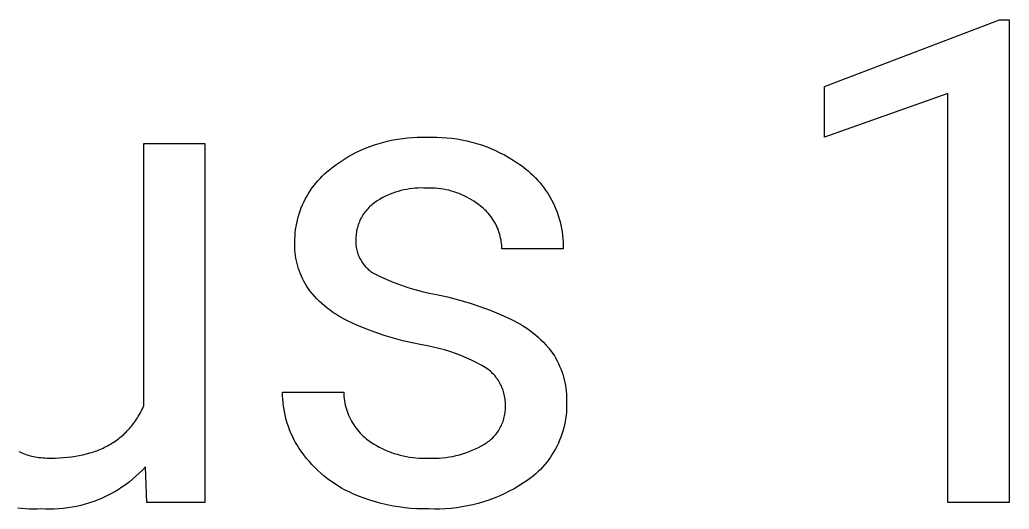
# Model space of a CAD drawing. Header units: millimetres. Extents: x -1283 to 2747, y -259 to 2557.
# Drawn here: x 1770.4 to 1823.7, y -81.7 to -55.3 of the extents above; entities that cross this region are included whole.
import ezdxf

# ---------------------------------------------------------------- set-up
doc = ezdxf.new("R2010")
doc.units = ezdxf.units.MM
doc.header["$MEASUREMENT"] = 0
doc.layers.add('Domyślny', color=7, linetype='Continuous', true_color=0x000000)

msp = doc.modelspace()

# ---------------------------------------------------------------- linework, layer by layer
at = {"layer": 'Domyślny'}
for p, q in [((1813.732, -58.91), (1823.159, -55.318)), ((1823.159, -55.318), (1823.674, -55.318)), ((1823.674, -55.318), (1823.674, -81.318)), ((1813.732, -61.647), (1813.732, -58.91)), ((1820.366, -59.284), (1813.732, -61.647)), ((1820.366, -81.318), (1820.366, -59.284)), ((1790.231, -61.84), (1790.487, -61.785)), ((1790.487, -61.785), (1790.744, -61.74)), ((1790.744, -61.74), (1791.002, -61.702)), ((1791.002, -61.702), (1791.262, -61.674)), ((1791.262, -61.674), (1791.522, -61.654)), ((1791.522, -61.654), (1791.783, -61.643)), ((1791.783, -61.643), (1792.044, -61.64)), ((1792.044, -61.64), (1792.305, -61.647)), ((1792.305, -61.647), (1792.576, -61.639)), ((1792.576, -61.639), (1792.847, -61.64)), ((1792.847, -61.64), (1793.118, -61.651)), ((1793.118, -61.651), (1793.388, -61.67)), ((1793.388, -61.67), (1793.657, -61.699)), ((1793.657, -61.699), (1793.926, -61.737)), ((1793.926, -61.737), (1794.193, -61.783)), ((1794.193, -61.783), (1794.458, -61.839)), ((1777.062, -76.093), (1777.062, -61.989)), ((1777.062, -61.989), (1780.353, -61.989)), ((1780.353, -61.989), (1780.353, -81.318)), ((1788.514, -62.455), (1788.75, -62.343)), ((1788.75, -62.343), (1788.99, -62.238)), ((1788.99, -62.238), (1789.232, -62.142)), ((1789.232, -62.142), (1789.478, -62.054)), ((1789.478, -62.054), (1789.727, -61.974)), ((1789.727, -61.974), (1789.978, -61.903)), ((1789.978, -61.903), (1790.231, -61.84)), ((1794.458, -61.839), (1794.721, -61.904)), ((1794.721, -61.904), (1794.982, -61.977)), ((1794.982, -61.977), (1795.24, -62.059)), ((1795.24, -62.059), (1795.495, -62.15)), ((1795.495, -62.15), (1795.748, -62.25)), ((1795.748, -62.25), (1795.996, -62.357)), ((1795.996, -62.357), (1796.241, -62.474)), ((1787.613, -62.981), (1787.832, -62.838)), ((1787.832, -62.838), (1788.055, -62.703)), ((1788.055, -62.703), (1788.283, -62.575)), ((1788.283, -62.575), (1788.514, -62.455)), ((1796.241, -62.474), (1796.482, -62.598)), ((1796.482, -62.598), (1796.718, -62.73)), ((1796.718, -62.73), (1796.95, -62.871)), ((1796.95, -62.871), (1797.177, -63.019)), ((1786.923, -63.504), (1787.055, -63.393)), ((1787.055, -63.393), (1787.191, -63.288)), ((1787.191, -63.288), (1787.399, -63.131)), ((1787.399, -63.131), (1787.613, -62.981)), ((1797.177, -63.019), (1797.399, -63.174)), ((1797.399, -63.174), (1797.616, -63.337)), ((1797.616, -63.337), (1797.757, -63.453)), ((1786.435, -63.989), (1786.55, -63.861)), ((1786.55, -63.861), (1786.67, -63.738)), ((1786.67, -63.738), (1786.795, -63.619)), ((1786.795, -63.619), (1786.923, -63.504)), ((1797.757, -63.453), (1797.895, -63.574)), ((1797.895, -63.574), (1798.029, -63.7)), ((1798.029, -63.7), (1798.158, -63.83)), ((1798.158, -63.83), (1798.283, -63.965)), ((1786.017, -64.536), (1786.115, -64.394)), ((1786.115, -64.394), (1786.217, -64.255)), ((1786.217, -64.255), (1786.323, -64.12)), ((1786.323, -64.12), (1786.435, -63.989)), ((1791.063, -64.482), (1790.911, -64.518)), ((1791.216, -64.451), (1791.063, -64.482)), ((1791.37, -64.425), (1791.216, -64.451)), ((1791.525, -64.405), (1791.37, -64.425)), ((1791.681, -64.39), (1791.525, -64.405)), ((1791.837, -64.38), (1791.681, -64.39)), ((1791.993, -64.376), (1791.837, -64.38)), ((1792.149, -64.377), (1791.993, -64.376)), ((1792.305, -64.383), (1792.149, -64.377)), ((1792.453, -64.381), (1792.305, -64.383)), ((1792.602, -64.383), (1792.453, -64.381)), ((1792.75, -64.39), (1792.602, -64.383)), ((1792.898, -64.402), (1792.75, -64.39)), ((1793.045, -64.42), (1792.898, -64.402)), ((1793.191, -64.442), (1793.045, -64.42)), ((1793.337, -64.47), (1793.191, -64.442)), ((1793.482, -64.502), (1793.337, -64.47)), ((1798.283, -63.965), (1798.403, -64.103)), ((1798.403, -64.103), (1798.518, -64.246)), ((1798.518, -64.246), (1798.628, -64.393)), ((1798.628, -64.393), (1798.734, -64.543)), ((1785.679, -65.135), (1785.756, -64.981)), ((1785.756, -64.981), (1785.838, -64.829)), ((1785.838, -64.829), (1785.925, -64.681)), ((1785.925, -64.681), (1786.017, -64.536)), ((1789.759, -64.991), (1789.625, -65.072)), ((1789.895, -64.915), (1789.759, -64.991)), ((1790.034, -64.843), (1789.895, -64.915)), ((1790.175, -64.777), (1790.034, -64.843)), ((1790.319, -64.715), (1790.175, -64.777)), ((1790.464, -64.658), (1790.319, -64.715)), ((1790.612, -64.607), (1790.464, -64.658)), ((1790.761, -64.56), (1790.612, -64.607)), ((1790.911, -64.518), (1790.761, -64.56)), ((1793.626, -64.54), (1793.482, -64.502)), ((1793.768, -64.582), (1793.626, -64.54)), ((1793.908, -64.629), (1793.768, -64.582)), ((1794.047, -64.681), (1793.908, -64.629)), ((1794.184, -64.738), (1794.047, -64.681)), ((1794.32, -64.799), (1794.184, -64.738)), ((1794.452, -64.865), (1794.32, -64.799)), ((1794.583, -64.935), (1794.452, -64.865)), ((1794.711, -65.01), (1794.583, -64.935)), ((1794.836, -65.09), (1794.711, -65.01)), ((1798.734, -64.543), (1798.834, -64.697)), ((1798.834, -64.697), (1798.928, -64.854)), ((1798.928, -64.854), (1799.018, -65.014)), ((1799.018, -65.014), (1799.102, -65.177)), ((1785.481, -65.611), (1785.541, -65.45)), ((1785.541, -65.45), (1785.607, -65.291)), ((1785.607, -65.291), (1785.679, -65.135)), ((1789.062, -65.554), (1789.008, -65.619)), ((1789.117, -65.491), (1789.062, -65.554)), ((1789.175, -65.43), (1789.117, -65.491)), ((1789.235, -65.371), (1789.175, -65.43)), ((1789.297, -65.315), (1789.235, -65.371)), ((1789.361, -65.26), (1789.297, -65.315)), ((1789.427, -65.207), (1789.361, -65.26)), ((1789.495, -65.157), (1789.427, -65.207)), ((1789.625, -65.072), (1789.495, -65.157)), ((1794.959, -65.173), (1794.836, -65.09)), ((1795.079, -65.261), (1794.959, -65.173)), ((1795.195, -65.352), (1795.079, -65.261)), ((1795.273, -65.414), (1795.195, -65.352)), ((1795.348, -65.478), (1795.273, -65.414)), ((1795.421, -65.544), (1795.348, -65.478)), ((1795.492, -65.613), (1795.421, -65.544)), ((1799.102, -65.177), (1799.18, -65.343)), ((1799.18, -65.343), (1799.252, -65.511)), ((1799.252, -65.511), (1799.319, -65.682)), ((1785.333, -66.106), (1785.377, -65.939)), ((1785.377, -65.939), (1785.426, -65.774)), ((1785.426, -65.774), (1785.481, -65.611)), ((1788.737, -66.044), (1788.701, -66.12)), ((1788.776, -65.969), (1788.737, -66.044)), ((1788.817, -65.896), (1788.776, -65.969)), ((1788.861, -65.825), (1788.817, -65.896)), ((1788.908, -65.755), (1788.861, -65.825)), ((1788.957, -65.686), (1788.908, -65.755)), ((1789.008, -65.619), (1788.957, -65.686)), ((1795.56, -65.685), (1795.492, -65.613)), ((1795.627, -65.758), (1795.56, -65.685)), ((1795.69, -65.834), (1795.627, -65.758)), ((1795.751, -65.912), (1795.69, -65.834)), ((1795.809, -65.992), (1795.751, -65.912)), ((1795.865, -66.073), (1795.809, -65.992)), ((1795.917, -66.157), (1795.865, -66.073)), ((1799.319, -65.682), (1799.38, -65.855)), ((1799.38, -65.855), (1799.434, -66.03)), ((1799.434, -66.03), (1799.483, -66.207)), ((1785.216, -66.784), (1785.237, -66.613)), ((1785.237, -66.613), (1785.263, -66.443)), ((1785.263, -66.443), (1785.295, -66.274)), ((1785.295, -66.274), (1785.333, -66.106)), ((1788.539, -66.597), (1788.522, -66.68)), ((1788.559, -66.516), (1788.539, -66.597)), ((1788.582, -66.435), (1788.559, -66.516)), ((1788.607, -66.354), (1788.582, -66.435)), ((1788.636, -66.275), (1788.607, -66.354)), ((1788.667, -66.197), (1788.636, -66.275)), ((1788.701, -66.12), (1788.667, -66.197)), ((1795.967, -66.242), (1795.917, -66.157)), ((1796.014, -66.329), (1795.967, -66.242)), ((1796.058, -66.418), (1796.014, -66.329)), ((1796.099, -66.508), (1796.058, -66.418)), ((1796.137, -66.599), (1796.099, -66.508)), ((1796.172, -66.691), (1796.137, -66.599)), ((1799.483, -66.207), (1799.526, -66.385)), ((1799.526, -66.385), (1799.563, -66.565)), ((1799.563, -66.565), (1799.593, -66.746)), ((1785.19, -67.299), (1785.193, -67.127)), ((1785.193, -67.127), (1785.202, -66.955)), ((1785.202, -66.955), (1785.216, -66.784)), ((1788.483, -67.014), (1788.48, -67.098)), ((1788.48, -67.098), (1788.48, -67.182)), ((1788.488, -66.93), (1788.483, -67.014)), ((1788.497, -66.846), (1788.488, -66.93)), ((1788.508, -66.763), (1788.497, -66.846)), ((1788.522, -66.68), (1788.508, -66.763)), ((1796.204, -66.785), (1796.172, -66.691)), ((1796.232, -66.88), (1796.204, -66.785)), ((1796.258, -66.975), (1796.232, -66.88)), ((1796.28, -67.072), (1796.258, -66.975)), ((1796.299, -67.169), (1796.28, -67.072)), ((1799.593, -66.746), (1799.617, -66.928)), ((1799.617, -66.928), (1799.635, -67.11)), ((1799.635, -67.11), (1799.647, -67.293)), ((1785.189, -67.444), (1785.19, -67.299)), ((1785.192, -67.588), (1785.189, -67.444)), ((1785.201, -67.732), (1785.192, -67.588)), ((1788.48, -67.182), (1788.478, -67.25)), ((1788.478, -67.25), (1788.478, -67.318)), ((1788.478, -67.318), (1788.481, -67.386)), ((1788.481, -67.386), (1788.486, -67.454)), ((1788.486, -67.454), (1788.493, -67.522)), ((1788.493, -67.522), (1788.503, -67.589)), ((1788.503, -67.589), (1788.515, -67.656)), ((1788.515, -67.656), (1788.529, -67.723)), ((1796.314, -67.266), (1796.299, -67.169)), ((1796.326, -67.364), (1796.314, -67.266)), ((1796.335, -67.463), (1796.326, -67.364)), ((1796.341, -67.561), (1796.335, -67.463)), ((1796.343, -67.66), (1796.341, -67.561)), ((1799.652, -67.66), (1796.343, -67.66)), ((1799.647, -67.293), (1799.653, -67.477)), ((1799.653, -67.477), (1799.652, -67.66)), ((1785.214, -67.876), (1785.201, -67.732)), ((1785.232, -68.019), (1785.214, -67.876)), ((1785.255, -68.162), (1785.232, -68.019)), ((1785.283, -68.304), (1785.255, -68.162)), ((1788.529, -67.723), (1788.546, -67.789)), ((1788.546, -67.789), (1788.565, -67.854)), ((1788.565, -67.854), (1788.586, -67.919)), ((1788.586, -67.919), (1788.609, -67.983)), ((1788.609, -67.983), (1788.635, -68.046)), ((1788.635, -68.046), (1788.662, -68.109)), ((1788.662, -68.109), (1788.692, -68.17)), ((1788.692, -68.17), (1788.724, -68.23)), ((1785.315, -68.444), (1785.283, -68.304)), ((1785.353, -68.584), (1785.315, -68.444)), ((1785.395, -68.722), (1785.353, -68.584)), ((1785.441, -68.859), (1785.395, -68.722)), ((1788.724, -68.23), (1788.758, -68.289)), ((1788.758, -68.289), (1788.794, -68.347)), ((1788.794, -68.347), (1788.832, -68.403)), ((1788.832, -68.403), (1788.872, -68.459)), ((1788.872, -68.459), (1788.914, -68.512)), ((1788.914, -68.512), (1788.958, -68.565)), ((1788.958, -68.565), (1789.003, -68.615)), ((1789.003, -68.615), (1789.05, -68.665)), ((1789.05, -68.665), (1789.099, -68.712)), ((1789.099, -68.712), (1789.149, -68.758)), ((1785.492, -68.994), (1785.441, -68.859)), ((1785.548, -69.127), (1785.492, -68.994)), ((1785.608, -69.258), (1785.548, -69.127)), ((1785.673, -69.387), (1785.608, -69.258)), ((1789.149, -68.758), (1789.201, -68.802)), ((1789.201, -68.802), (1789.255, -68.844)), ((1789.255, -68.844), (1789.31, -68.884)), ((1789.31, -68.884), (1789.366, -68.923)), ((1789.366, -68.923), (1789.424, -68.959)), ((1789.424, -68.959), (1789.783, -69.138)), ((1789.783, -69.138), (1790.148, -69.305)), ((1785.741, -69.514), (1785.673, -69.387)), ((1785.814, -69.639), (1785.741, -69.514)), ((1785.892, -69.761), (1785.814, -69.639)), ((1786.006, -69.912), (1785.892, -69.761)), ((1790.148, -69.305), (1790.518, -69.459)), ((1790.518, -69.459), (1790.893, -69.6)), ((1790.893, -69.6), (1791.273, -69.729)), ((1791.273, -69.729), (1791.657, -69.844)), ((1786.125, -70.059), (1786.006, -69.912)), ((1786.249, -70.202), (1786.125, -70.059)), ((1786.378, -70.34), (1786.249, -70.202)), ((1786.511, -70.475), (1786.378, -70.34)), ((1791.657, -69.844), (1792.045, -69.947)), ((1792.045, -69.947), (1792.436, -70.036)), ((1792.436, -70.036), (1792.83, -70.112)), ((1792.83, -70.112), (1793.418, -70.243)), ((1793.418, -70.243), (1794.002, -70.393)), ((1786.649, -70.604), (1786.511, -70.475)), ((1786.791, -70.729), (1786.649, -70.604)), ((1786.938, -70.85), (1786.791, -70.729)), ((1787.088, -70.965), (1786.938, -70.85)), ((1794.002, -70.393), (1794.579, -70.563)), ((1794.579, -70.563), (1795.151, -70.753)), ((1795.151, -70.753), (1795.716, -70.962)), ((1787.242, -71.075), (1787.088, -70.965)), ((1787.399, -71.18), (1787.242, -71.075)), ((1787.56, -71.279), (1787.399, -71.18)), ((1787.725, -71.374), (1787.56, -71.279)), ((1787.892, -71.462), (1787.725, -71.374)), ((1795.716, -70.962), (1796.274, -71.19)), ((1796.274, -71.19), (1796.823, -71.437)), ((1788.062, -71.545), (1787.892, -71.462)), ((1788.538, -71.76), (1788.062, -71.545)), ((1789.021, -71.959), (1788.538, -71.76)), ((1796.823, -71.437), (1797.001, -71.522)), ((1797.001, -71.522), (1797.176, -71.614)), ((1797.176, -71.614), (1797.348, -71.711)), ((1797.348, -71.711), (1797.516, -71.814)), ((1797.516, -71.814), (1797.681, -71.923)), ((1797.681, -71.923), (1797.842, -72.037)), ((1789.51, -72.143), (1789.021, -71.959)), ((1790.005, -72.312), (1789.51, -72.143)), ((1790.505, -72.465), (1790.005, -72.312)), ((1791.009, -72.601), (1790.505, -72.465)), ((1797.842, -72.037), (1797.999, -72.157)), ((1797.999, -72.157), (1798.152, -72.282)), ((1798.152, -72.282), (1798.3, -72.412)), ((1798.3, -72.412), (1798.444, -72.547)), ((1791.518, -72.722), (1791.009, -72.601)), ((1792.03, -72.827), (1791.518, -72.722)), ((1792.338, -72.879), (1792.03, -72.827)), ((1792.644, -72.942), (1792.338, -72.879)), ((1792.947, -73.015), (1792.644, -72.942)), ((1793.249, -73.097), (1792.947, -73.015)), ((1798.444, -72.547), (1798.584, -72.687)), ((1798.584, -72.687), (1798.719, -72.831)), ((1798.719, -72.831), (1798.848, -72.98)), ((1798.848, -72.98), (1798.973, -73.133)), ((1793.547, -73.189), (1793.249, -73.097)), ((1793.843, -73.29), (1793.547, -73.189)), ((1794.135, -73.401), (1793.843, -73.29)), ((1794.423, -73.521), (1794.135, -73.401)), ((1794.708, -73.651), (1794.423, -73.521)), ((1798.973, -73.133), (1799.092, -73.29)), ((1799.092, -73.29), (1799.174, -73.421)), ((1799.174, -73.421), (1799.252, -73.555)), ((1794.988, -73.79), (1794.708, -73.651)), ((1795.263, -73.937), (1794.988, -73.79)), ((1795.533, -74.093), (1795.263, -73.937)), ((1799.252, -73.555), (1799.325, -73.692)), ((1799.325, -73.692), (1799.394, -73.83)), ((1799.394, -73.83), (1799.458, -73.971)), ((1799.458, -73.971), (1799.517, -74.114)), ((1795.6, -74.143), (1795.533, -74.093)), ((1795.664, -74.194), (1795.6, -74.143)), ((1795.727, -74.248), (1795.664, -74.194)), ((1795.788, -74.303), (1795.727, -74.248)), ((1795.847, -74.361), (1795.788, -74.303)), ((1795.904, -74.421), (1795.847, -74.361)), ((1795.959, -74.483), (1795.904, -74.421)), ((1796.012, -74.546), (1795.959, -74.483)), ((1796.062, -74.612), (1796.012, -74.546)), ((1796.11, -74.679), (1796.062, -74.612)), ((1799.517, -74.114), (1799.571, -74.259)), ((1799.571, -74.259), (1799.62, -74.406)), ((1799.62, -74.406), (1799.664, -74.555)), ((1799.664, -74.555), (1799.703, -74.704)), ((1796.156, -74.747), (1796.11, -74.679)), ((1796.2, -74.817), (1796.156, -74.747)), ((1796.241, -74.889), (1796.2, -74.817)), ((1796.279, -74.962), (1796.241, -74.889)), ((1796.316, -75.036), (1796.279, -74.962)), ((1796.349, -75.112), (1796.316, -75.036)), ((1796.38, -75.188), (1796.349, -75.112)), ((1799.703, -74.704), (1799.737, -74.855)), ((1799.737, -74.855), (1799.766, -75.007)), ((1799.766, -75.007), (1799.79, -75.16)), ((1784.533, -75.567), (1784.53, -75.379)), ((1784.53, -75.379), (1787.823, -75.379)), ((1784.543, -75.755), (1784.533, -75.567)), ((1787.823, -75.379), (1787.827, -75.494)), ((1787.827, -75.494), (1787.836, -75.61)), ((1787.836, -75.61), (1787.849, -75.725)), ((1796.408, -75.266), (1796.38, -75.188)), ((1796.434, -75.344), (1796.408, -75.266)), ((1796.457, -75.424), (1796.434, -75.344)), ((1796.477, -75.504), (1796.457, -75.424)), ((1796.495, -75.584), (1796.477, -75.504)), ((1796.509, -75.666), (1796.495, -75.584)), ((1796.521, -75.747), (1796.509, -75.666)), ((1799.79, -75.16), (1799.809, -75.314)), ((1799.809, -75.314), (1799.822, -75.468)), ((1799.822, -75.468), (1799.83, -75.623)), ((1799.83, -75.623), (1799.833, -75.777)), ((1776.982, -76.267), (1777.023, -76.18)), ((1777.023, -76.18), (1777.062, -76.093)), ((1784.559, -75.942), (1784.543, -75.755)), ((1784.581, -76.129), (1784.559, -75.942)), ((1784.61, -76.315), (1784.581, -76.129)), ((1787.849, -75.725), (1787.866, -75.839)), ((1787.866, -75.839), (1787.886, -75.953)), ((1787.886, -75.953), (1787.911, -76.066)), ((1787.911, -76.066), (1787.939, -76.178)), ((1787.939, -76.178), (1787.971, -76.289)), ((1796.53, -75.829), (1796.521, -75.747)), ((1796.537, -75.912), (1796.53, -75.829)), ((1796.54, -75.994), (1796.537, -75.912)), ((1796.538, -76.159), (1796.541, -76.077)), ((1796.538, -76.24), (1796.538, -76.159)), ((1796.541, -76.077), (1796.54, -75.994)), ((1799.833, -76.105), (1799.828, -76.277)), ((1799.833, -75.777), (1799.831, -75.932)), ((1799.831, -75.932), (1799.833, -76.105)), ((1776.712, -76.756), (1776.76, -76.678)), ((1776.76, -76.678), (1776.807, -76.598)), ((1776.807, -76.598), (1776.852, -76.518)), ((1776.852, -76.518), (1776.897, -76.435)), ((1776.897, -76.435), (1776.94, -76.352)), ((1776.94, -76.352), (1776.982, -76.267)), ((1784.645, -76.499), (1784.61, -76.315)), ((1784.686, -76.683), (1784.645, -76.499)), ((1784.734, -76.865), (1784.686, -76.683)), ((1787.971, -76.289), (1788.008, -76.399)), ((1788.008, -76.399), (1788.047, -76.507)), ((1788.047, -76.507), (1788.091, -76.615)), ((1788.091, -76.615), (1788.138, -76.72)), ((1788.138, -76.72), (1788.189, -76.824)), ((1796.456, -76.796), (1796.476, -76.718)), ((1796.476, -76.718), (1796.493, -76.639)), ((1796.493, -76.639), (1796.508, -76.56)), ((1796.508, -76.56), (1796.519, -76.48)), ((1796.519, -76.48), (1796.528, -76.4)), ((1796.528, -76.4), (1796.534, -76.32)), ((1796.534, -76.32), (1796.538, -76.24)), ((1799.801, -76.622), (1799.779, -76.793)), ((1799.818, -76.45), (1799.801, -76.622)), ((1799.828, -76.277), (1799.818, -76.45)), ((1776.282, -77.331), (1776.34, -77.264)), ((1776.34, -77.264), (1776.397, -77.195)), ((1776.397, -77.195), (1776.452, -77.126)), ((1776.452, -77.126), (1776.507, -77.054)), ((1776.507, -77.054), (1776.56, -76.982)), ((1776.56, -76.982), (1776.612, -76.908)), ((1776.612, -76.908), (1776.662, -76.833)), ((1776.662, -76.833), (1776.712, -76.756)), ((1784.787, -77.045), (1784.734, -76.865)), ((1784.847, -77.223), (1784.787, -77.045)), ((1784.913, -77.399), (1784.847, -77.223)), ((1788.189, -76.824), (1788.244, -76.926)), ((1788.244, -76.926), (1788.302, -77.026)), ((1788.302, -77.026), (1788.363, -77.124)), ((1788.363, -77.124), (1788.428, -77.22)), ((1788.428, -77.22), (1788.496, -77.313)), ((1796.242, -77.315), (1796.28, -77.244)), ((1796.28, -77.244), (1796.316, -77.172)), ((1796.316, -77.172), (1796.349, -77.099)), ((1796.349, -77.099), (1796.38, -77.024)), ((1796.38, -77.024), (1796.408, -76.949)), ((1796.408, -76.949), (1796.433, -76.873)), ((1796.433, -76.873), (1796.456, -76.796)), ((1799.716, -77.132), (1799.676, -77.3)), ((1799.751, -76.963), (1799.716, -77.132)), ((1799.779, -76.793), (1799.751, -76.963)), ((1775.773, -77.817), (1775.841, -77.761)), ((1775.841, -77.761), (1775.908, -77.704)), ((1775.908, -77.704), (1775.973, -77.645)), ((1775.973, -77.645), (1776.037, -77.585)), ((1776.037, -77.585), (1776.1, -77.524)), ((1776.1, -77.524), (1776.162, -77.461)), ((1776.162, -77.461), (1776.223, -77.396)), ((1776.223, -77.396), (1776.282, -77.331)), ((1784.985, -77.573), (1784.913, -77.399)), ((1785.063, -77.744), (1784.985, -77.573)), ((1785.146, -77.913), (1785.063, -77.744)), ((1788.496, -77.313), (1788.567, -77.404)), ((1788.567, -77.404), (1788.641, -77.493)), ((1788.641, -77.493), (1788.719, -77.579)), ((1788.719, -77.579), (1788.799, -77.662)), ((1788.799, -77.662), (1788.882, -77.743)), ((1788.882, -77.743), (1788.968, -77.82)), ((1795.853, -77.825), (1795.91, -77.768)), ((1795.91, -77.768), (1795.964, -77.708)), ((1795.964, -77.708), (1796.016, -77.647)), ((1796.016, -77.647), (1796.066, -77.584)), ((1796.066, -77.584), (1796.113, -77.519)), ((1796.113, -77.519), (1796.159, -77.453)), ((1796.159, -77.453), (1796.202, -77.385)), ((1796.202, -77.385), (1796.242, -77.315)), ((1799.521, -77.794), (1799.458, -77.955)), ((1799.578, -77.631), (1799.521, -77.794)), ((1799.63, -77.467), (1799.578, -77.631)), ((1799.676, -77.3), (1799.63, -77.467)), ((1774.862, -78.381), (1774.945, -78.342)), ((1774.945, -78.342), (1775.026, -78.301)), ((1775.026, -78.301), (1775.107, -78.259)), ((1775.107, -78.259), (1775.186, -78.215)), ((1775.186, -78.215), (1775.263, -78.17)), ((1775.263, -78.17), (1775.34, -78.124)), ((1775.34, -78.124), (1775.415, -78.076)), ((1775.415, -78.076), (1775.489, -78.027)), ((1775.489, -78.027), (1775.562, -77.977)), ((1775.562, -77.977), (1775.634, -77.925)), ((1775.634, -77.925), (1775.704, -77.872)), ((1775.704, -77.872), (1775.773, -77.817)), ((1785.235, -78.078), (1785.146, -77.913)), ((1785.33, -78.241), (1785.235, -78.078)), ((1785.431, -78.4), (1785.33, -78.241)), ((1788.968, -77.82), (1789.056, -77.895)), ((1789.056, -77.895), (1789.147, -77.966)), ((1789.147, -77.966), (1789.29, -78.064)), ((1789.29, -78.064), (1789.436, -78.158)), ((1789.436, -78.158), (1789.585, -78.246)), ((1789.585, -78.246), (1789.737, -78.33)), ((1789.737, -78.33), (1789.891, -78.408)), ((1794.921, -78.429), (1795.087, -78.348)), ((1795.087, -78.348), (1795.249, -78.262)), ((1795.249, -78.262), (1795.409, -78.169)), ((1795.409, -78.169), (1795.478, -78.127)), ((1795.478, -78.127), (1795.544, -78.082)), ((1795.544, -78.082), (1795.61, -78.035)), ((1795.61, -78.035), (1795.673, -77.986)), ((1795.673, -77.986), (1795.735, -77.935)), ((1795.735, -77.935), (1795.795, -77.881)), ((1795.795, -77.881), (1795.853, -77.825)), ((1799.315, -78.269), (1799.236, -78.423)), ((1799.39, -78.113), (1799.315, -78.269)), ((1799.458, -77.955), (1799.39, -78.113)), ((1770.326, -78.574), (1770.407, -78.612)), ((1770.407, -78.612), (1770.489, -78.647)), ((1770.489, -78.647), (1770.574, -78.681)), ((1770.574, -78.681), (1770.66, -78.712)), ((1770.66, -78.712), (1770.747, -78.741)), ((1770.747, -78.741), (1770.837, -78.768)), ((1770.837, -78.768), (1770.928, -78.793)), ((1770.928, -78.793), (1771.021, -78.815)), ((1771.021, -78.815), (1771.116, -78.836)), ((1771.116, -78.836), (1771.212, -78.854)), ((1771.212, -78.854), (1771.31, -78.87)), ((1771.31, -78.87), (1771.41, -78.884)), ((1772.731, -78.898), (1772.949, -78.879)), ((1772.949, -78.879), (1773.163, -78.854)), ((1773.163, -78.854), (1773.371, -78.823)), ((1773.371, -78.823), (1773.575, -78.788)), ((1773.575, -78.788), (1773.774, -78.746)), ((1773.774, -78.746), (1773.967, -78.699)), ((1773.967, -78.699), (1774.156, -78.647)), ((1774.156, -78.647), (1774.249, -78.618)), ((1774.249, -78.618), (1774.34, -78.588)), ((1774.34, -78.588), (1774.43, -78.557)), ((1774.43, -78.557), (1774.519, -78.525)), ((1774.519, -78.525), (1774.607, -78.491)), ((1774.607, -78.491), (1774.693, -78.456)), ((1774.693, -78.456), (1774.778, -78.419)), ((1774.778, -78.419), (1774.862, -78.381)), ((1785.536, -78.555), (1785.431, -78.4)), ((1785.67, -78.74), (1785.536, -78.555)), ((1785.81, -78.92), (1785.67, -78.74)), ((1789.891, -78.408), (1790.049, -78.481)), ((1790.049, -78.481), (1790.208, -78.549)), ((1790.208, -78.549), (1790.37, -78.611)), ((1790.37, -78.611), (1790.533, -78.668)), ((1790.533, -78.668), (1790.699, -78.72)), ((1790.699, -78.72), (1790.866, -78.766)), ((1790.866, -78.766), (1791.034, -78.806)), ((1791.034, -78.806), (1791.204, -78.841)), ((1791.204, -78.841), (1791.375, -78.87)), ((1791.375, -78.87), (1791.547, -78.893)), ((1793.332, -78.888), (1793.515, -78.862)), ((1793.515, -78.862), (1793.696, -78.829)), ((1793.696, -78.829), (1793.877, -78.79)), ((1793.877, -78.79), (1794.056, -78.745)), ((1794.056, -78.745), (1794.233, -78.694)), ((1794.233, -78.694), (1794.408, -78.637)), ((1794.408, -78.637), (1794.582, -78.574)), ((1794.582, -78.574), (1794.752, -78.504)), ((1794.752, -78.504), (1794.921, -78.429)), ((1798.967, -78.865), (1798.867, -79.005)), ((1799.062, -78.72), (1798.967, -78.865)), ((1799.151, -78.573), (1799.062, -78.72)), ((1799.236, -78.423), (1799.151, -78.573)), ((1771.41, -78.884), (1771.512, -78.896)), ((1771.512, -78.896), (1771.615, -78.906)), ((1771.615, -78.906), (1771.72, -78.913)), ((1771.72, -78.913), (1771.827, -78.919)), ((1771.827, -78.919), (1771.936, -78.922)), ((1771.936, -78.922), (1772.046, -78.923)), ((1772.046, -78.923), (1772.279, -78.92)), ((1772.279, -78.92), (1772.507, -78.912)), ((1772.507, -78.912), (1772.731, -78.898)), ((1777.151, -79.393), (1776.985, -79.569)), ((1777.223, -81.318), (1777.151, -79.393)), ((1785.956, -79.095), (1785.81, -78.92)), ((1786.108, -79.265), (1785.956, -79.095)), ((1786.266, -79.43), (1786.108, -79.265)), ((1791.547, -78.893), (1791.719, -78.911)), ((1791.719, -78.911), (1791.892, -78.922)), ((1791.892, -78.922), (1792.065, -78.928)), ((1792.065, -78.928), (1792.239, -78.929)), ((1792.239, -78.929), (1792.412, -78.923)), ((1792.412, -78.923), (1792.596, -78.929)), ((1792.596, -78.929), (1792.781, -78.928)), ((1792.781, -78.928), (1792.965, -78.921)), ((1792.965, -78.921), (1793.149, -78.908)), ((1793.149, -78.908), (1793.332, -78.888)), ((1798.539, -79.406), (1798.42, -79.531)), ((1798.653, -79.276), (1798.539, -79.406)), ((1798.762, -79.143), (1798.653, -79.276)), ((1798.867, -79.005), (1798.762, -79.143)), ((1776.635, -79.904), (1776.452, -80.062)), ((1776.813, -79.74), (1776.635, -79.904)), ((1776.985, -79.569), (1776.813, -79.74)), ((1786.429, -79.589), (1786.266, -79.43)), ((1786.597, -79.743), (1786.429, -79.589)), ((1786.771, -79.891), (1786.597, -79.743)), ((1786.95, -80.032), (1786.771, -79.891)), ((1798.04, -79.882), (1797.905, -79.99)), ((1798.171, -79.77), (1798.04, -79.882)), ((1798.297, -79.653), (1798.171, -79.77)), ((1798.42, -79.531), (1798.297, -79.653)), ((1776.07, -80.358), (1775.871, -80.496)), ((1776.264, -80.213), (1776.07, -80.358)), ((1776.452, -80.062), (1776.264, -80.213)), ((1787.133, -80.168), (1786.95, -80.032)), ((1787.321, -80.297), (1787.133, -80.168)), ((1787.514, -80.42), (1787.321, -80.297)), ((1787.71, -80.535), (1787.514, -80.42)), ((1797.266, -80.421), (1797.008, -80.571)), ((1797.519, -80.262), (1797.266, -80.421)), ((1797.767, -80.094), (1797.519, -80.262)), ((1797.905, -79.99), (1797.767, -80.094)), ((1775.033, -80.977), (1774.813, -81.078)), ((1775.249, -80.868), (1775.033, -80.977)), ((1775.46, -80.751), (1775.249, -80.868)), ((1775.668, -80.627), (1775.46, -80.751)), ((1775.871, -80.496), (1775.668, -80.627)), ((1787.91, -80.645), (1787.71, -80.535)), ((1788.114, -80.747), (1787.91, -80.645)), ((1788.321, -80.842), (1788.114, -80.747)), ((1788.619, -80.967), (1788.321, -80.842)), ((1788.922, -81.082), (1788.619, -80.967)), ((1796.204, -80.968), (1795.927, -81.081)), ((1796.476, -80.845), (1796.204, -80.968)), ((1796.744, -80.713), (1796.476, -80.845)), ((1797.008, -80.571), (1796.744, -80.713)), ((1773.435, -81.524), (1773.198, -81.57)), ((1773.671, -81.47), (1773.435, -81.524)), ((1773.905, -81.408), (1773.671, -81.47)), ((1774.136, -81.337), (1773.905, -81.408)), ((1774.365, -81.259), (1774.136, -81.337)), ((1774.591, -81.173), (1774.365, -81.259)), ((1774.813, -81.078), (1774.591, -81.173)), ((1780.353, -81.318), (1777.223, -81.318)), ((1789.227, -81.187), (1788.922, -81.082)), ((1789.537, -81.282), (1789.227, -81.187)), ((1789.849, -81.367), (1789.537, -81.282)), ((1790.164, -81.44), (1789.849, -81.367)), ((1790.481, -81.504), (1790.164, -81.44)), ((1790.8, -81.557), (1790.481, -81.504)), ((1794.494, -81.5), (1794.2, -81.554)), ((1794.786, -81.436), (1794.494, -81.5)), ((1795.076, -81.363), (1794.786, -81.436)), ((1795.362, -81.279), (1795.076, -81.363)), ((1795.646, -81.185), (1795.362, -81.279)), ((1795.927, -81.081), (1795.646, -81.185)), ((1823.674, -81.318), (1820.366, -81.318)), ((1770.477, -81.64), (1770.271, -81.615)), ((1770.683, -81.659), (1770.477, -81.64)), ((1770.89, -81.67), (1770.683, -81.659)), ((1771.097, -81.674), (1770.89, -81.67)), ((1771.304, -81.67), (1771.097, -81.674)), ((1771.511, -81.66), (1771.304, -81.67)), ((1771.753, -81.672), (1771.511, -81.66)), ((1771.995, -81.676), (1771.753, -81.672)), ((1772.236, -81.672), (1771.995, -81.676)), ((1772.478, -81.659), (1772.236, -81.672)), ((1772.719, -81.638), (1772.478, -81.659)), ((1772.959, -81.608), (1772.719, -81.638)), ((1773.198, -81.57), (1772.959, -81.608)), ((1791.121, -81.599), (1790.8, -81.557)), ((1791.442, -81.63), (1791.121, -81.599)), ((1791.765, -81.651), (1791.442, -81.63)), ((1792.088, -81.661), (1791.765, -81.651)), ((1792.412, -81.66), (1792.088, -81.661)), ((1792.711, -81.668), (1792.412, -81.66)), ((1793.01, -81.666), (1792.711, -81.668)), ((1793.308, -81.653), (1793.01, -81.666)), ((1793.607, -81.631), (1793.308, -81.653)), ((1793.904, -81.597), (1793.607, -81.631)), ((1794.2, -81.554), (1793.904, -81.597))]:
    msp.add_line(p, q, dxfattribs=at)

doc.saveas('drawing.dxf')
